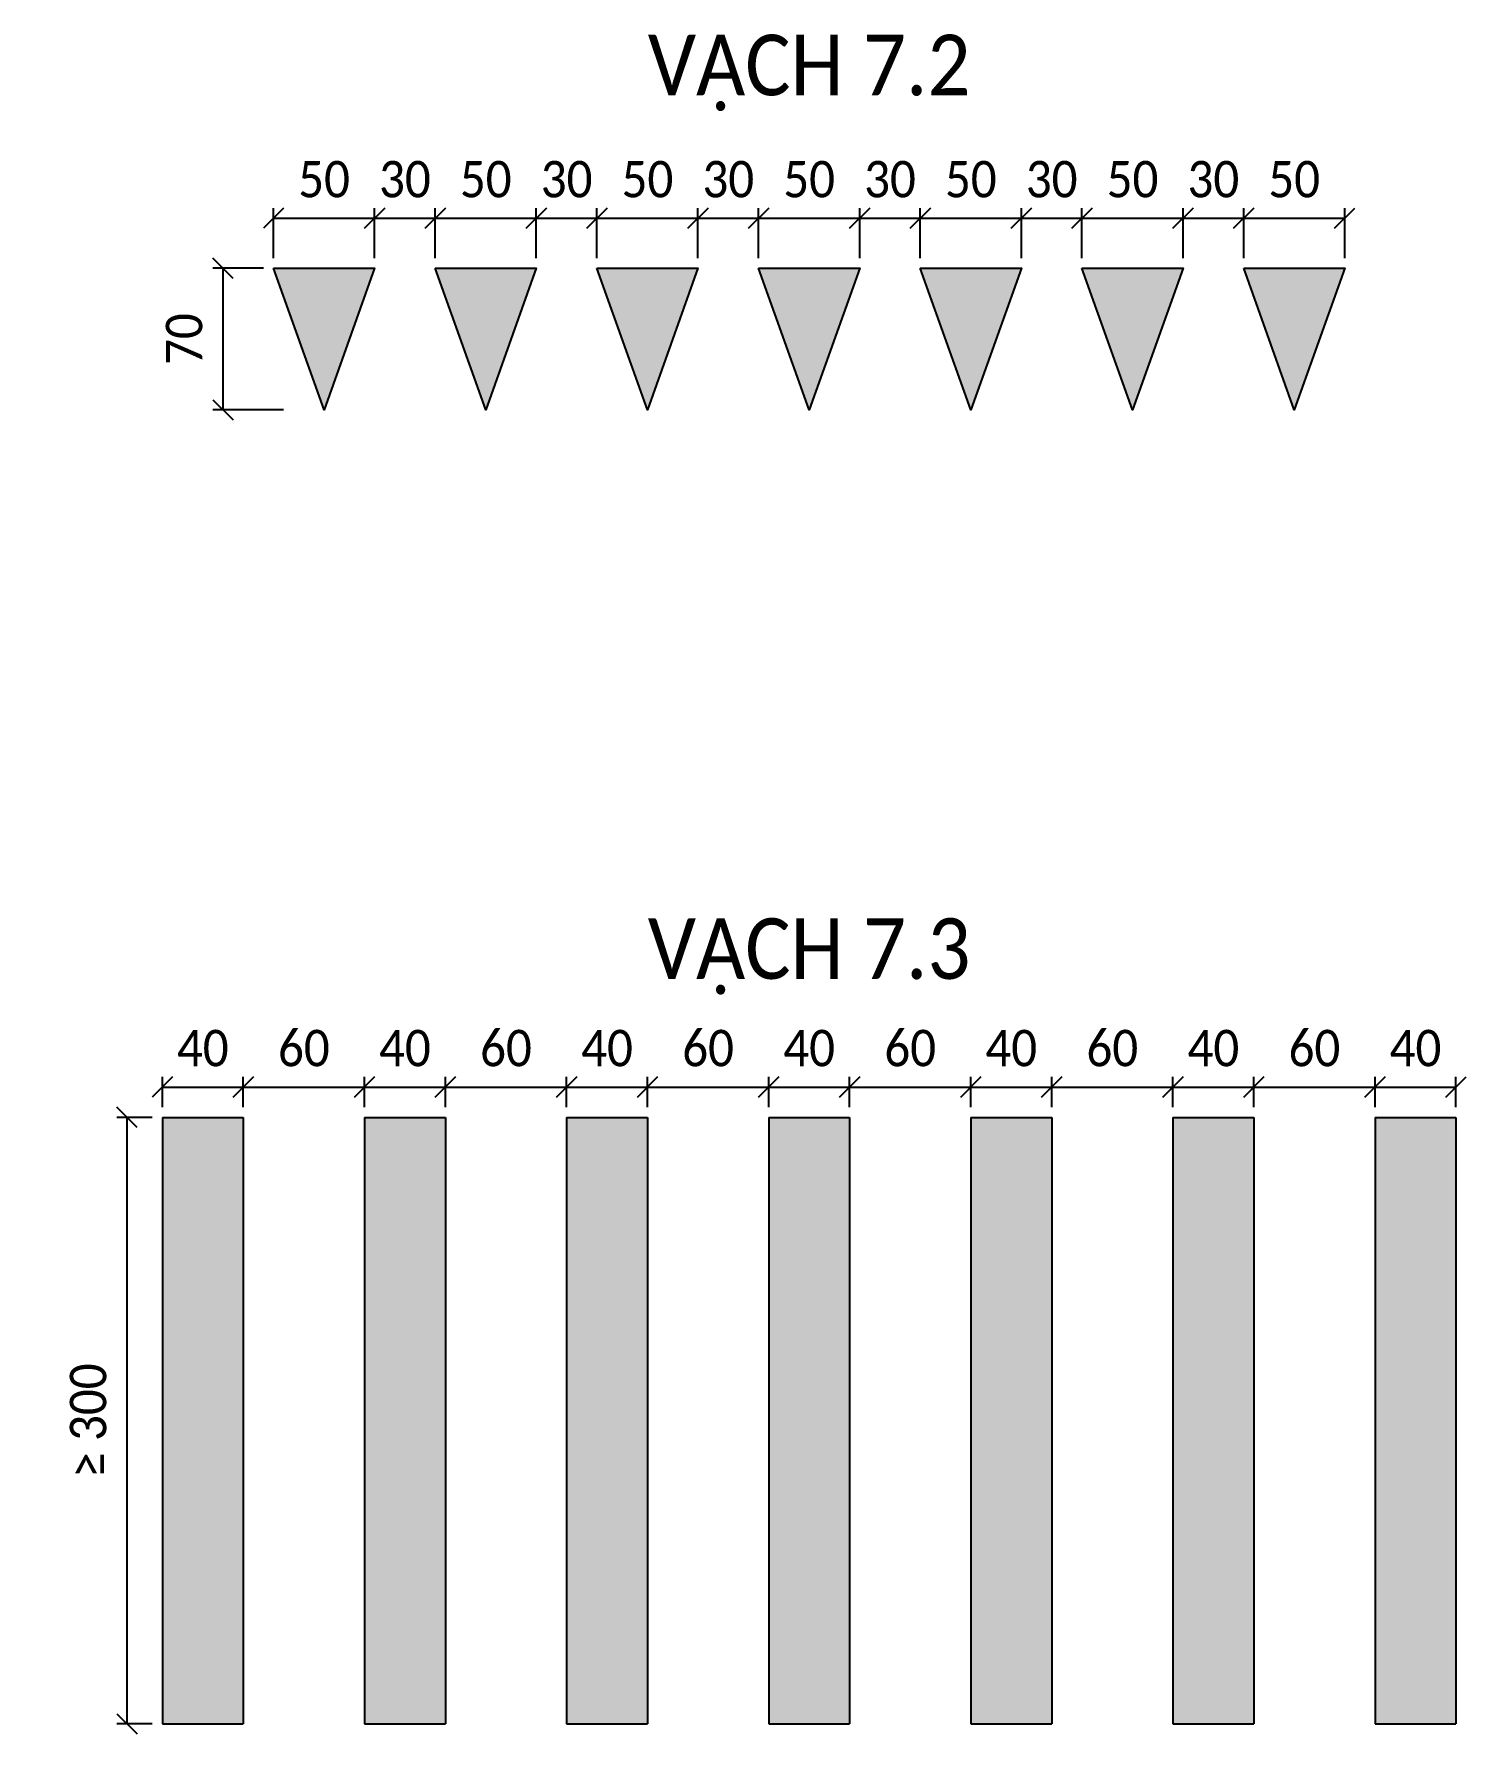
# Model space of a CAD drawing. Header units: metres. Extents: x 933 to 1419, y -2020 to 374.
# Drawn here: x 1029 to 1099.9, y -750.6 to -666.6 of the extents above; entities that cross this region are included whole.
import ezdxf
from ezdxf.enums import TextEntityAlignment as Align

# ---------------------------------------------------------------- set-up
doc = ezdxf.new("R2010")
doc.units = ezdxf.units.M
doc.layers.add('ATGT-DIM', color=30, linetype='Continuous')
doc.layers.add('ATGT-Text', color=3, linetype='Continuous')
doc.styles.add('ATGT-Text', font='calibril.ttf', dxfattribs={"width": 0.9})
doc.dimstyles.new('ATGT-DIM', dxfattribs={"dimtxt": 1.8, "dimasz": 1, "dimexe": 0.5, "dimexo": 0.5, "dimgap": 1, "dimtad": 1, "dimdec": 0, "dimlfac": 5, "dimtxsty": 'ATGT-Text', "dimblk": 'OBLIQUE', "dimcen": 0, "dimclrd": 30, "dimclre": 30, "dimclrt": 2, "dimadec": 0, "dimazin": 0, "dimtfac": 1, "dimtdec": 0, "dimtmove": 0, "dimatfit": 3, "dimfxl": 3, "dimfxlon": 1, "dimlwe": -1, "dimarcsym": 2})

# ---------------------------------------------------------------- blocks, each defined once
blk = doc.blocks.new('_Oblique')
at = {"color": 0, "linetype": 'ByBlock', "lineweight": -2}
blk.add_line((-0.5, -0.5), (0.5, 0.5), dxfattribs=at)
blk = doc.blocks.new('*D86')
at = {"layer": 'ATGT-DIM', "color": 30, "transparency": 16777216}
for p, q in [((-27, -1043), (-29.5, -1043)), ((-26, -1050), (-29.5, -1050))]:
    blk.add_line(p, q, dxfattribs=at)
at = {"layer": 'ATGT-DIM', "color": 30, "lineweight": -2, "transparency": 16777216}
blk.add_line((-29, -1050), (-29, -1043), dxfattribs=at)
at = {"layer": 'Defpoints', "color": 0, "transparency": 16777216}
for p in [(-29, -1043), (-26.5, -1043), (-24, -1050)]:
    blk.add_point(p, dxfattribs=at)
at = {"layer": 'ATGT-DIM', "color": 30, "lineweight": -2, "transparency": 16777216}
for p, rotation in [((-29, -1043), 90), ((-29, -1050), 270)]:
    blk.add_blockref('_Oblique', p, dxfattribs=dict(at, rotation=rotation))
at = {"layer": 'ATGT-DIM', "color": 2, "transparency": 16777216, "insert": (-30.919, -1046.5), "char_height": 1.8, "attachment_point": 5, "rotation": 90, "style": 'ATGT-Text'}
blk.add_mtext('70', dxfattribs=at)
blk = doc.blocks.new('*D87')
at = {"layer": 'ATGT-DIM', "color": 30, "transparency": 16777216}
for p, q in [((-26.5, -1042.5), (-26.5, -1040.019)), ((-21.5, -1042.5), (-21.5, -1040.019))]:
    blk.add_line(p, q, dxfattribs=at)
at = {"layer": 'ATGT-DIM', "color": 30, "lineweight": -2, "transparency": 16777216}
blk.add_line((-26.5, -1040.519), (-21.5, -1040.519), dxfattribs=at)
at = {"layer": 'Defpoints', "color": 0, "transparency": 16777216}
for p in [(-21.5, -1040.519), (-26.5, -1043), (-21.5, -1043)]:
    blk.add_point(p, dxfattribs=at)
at = {"layer": 'ATGT-DIM', "color": 30, "lineweight": -2, "transparency": 16777216, "rotation": 180}
blk.add_blockref('_Oblique', (-26.5, -1040.519), dxfattribs=at)
at = {"layer": 'ATGT-DIM', "color": 30, "lineweight": -2, "transparency": 16777216}
blk.add_blockref('_Oblique', (-21.5, -1040.519), dxfattribs=at)
at = {"layer": 'ATGT-DIM', "color": 2, "transparency": 16777216, "insert": (-24, -1038.6), "char_height": 1.8, "attachment_point": 5, "style": 'ATGT-Text'}
blk.add_mtext('50', dxfattribs=at)
blk = doc.blocks.new('*D88')
at = {"layer": 'ATGT-DIM', "color": 30, "transparency": 16777216}
for p, q in [((-21.5, -1042.5), (-21.5, -1040.019)), ((-18.5, -1042.5), (-18.5, -1040.019))]:
    blk.add_line(p, q, dxfattribs=at)
at = {"layer": 'ATGT-DIM', "color": 30, "lineweight": -2, "transparency": 16777216}
blk.add_line((-21.5, -1040.519), (-18.5, -1040.519), dxfattribs=at)
at = {"layer": 'Defpoints', "color": 0, "transparency": 16777216}
for p in [(-18.5, -1040.519), (-21.5, -1043), (-18.5, -1043)]:
    blk.add_point(p, dxfattribs=at)
at = {"layer": 'ATGT-DIM', "color": 30, "lineweight": -2, "transparency": 16777216, "rotation": 180}
blk.add_blockref('_Oblique', (-21.5, -1040.519), dxfattribs=at)
at = {"layer": 'ATGT-DIM', "color": 30, "lineweight": -2, "transparency": 16777216}
blk.add_blockref('_Oblique', (-18.5, -1040.519), dxfattribs=at)
at = {"layer": 'ATGT-DIM', "color": 2, "transparency": 16777216, "insert": (-20, -1038.6), "char_height": 1.8, "attachment_point": 5, "style": 'ATGT-Text'}
blk.add_mtext('30', dxfattribs=at)
blk = doc.blocks.new('*D75')
at = {"layer": 'ATGT-DIM', "color": 30, "transparency": 16777216}
for p, q in [((-18.5, -1042.5), (-18.5, -1040.019)), ((-13.5, -1042.5), (-13.5, -1040.019))]:
    blk.add_line(p, q, dxfattribs=at)
at = {"layer": 'ATGT-DIM', "color": 30, "lineweight": -2, "transparency": 16777216}
blk.add_line((-18.5, -1040.519), (-13.5, -1040.519), dxfattribs=at)
at = {"layer": 'Defpoints', "color": 0, "transparency": 16777216}
for p in [(-13.5, -1040.519), (-18.5, -1043), (-13.5, -1043)]:
    blk.add_point(p, dxfattribs=at)
at = {"layer": 'ATGT-DIM', "color": 30, "lineweight": -2, "transparency": 16777216, "rotation": 180}
blk.add_blockref('_Oblique', (-18.5, -1040.519), dxfattribs=at)
at = {"layer": 'ATGT-DIM', "color": 30, "lineweight": -2, "transparency": 16777216}
blk.add_blockref('_Oblique', (-13.5, -1040.519), dxfattribs=at)
at = {"layer": 'ATGT-DIM', "color": 2, "transparency": 16777216, "insert": (-16, -1038.6), "char_height": 1.8, "attachment_point": 5, "style": 'ATGT-Text'}
blk.add_mtext('50', dxfattribs=at)
blk = doc.blocks.new('*D76')
at = {"layer": 'ATGT-DIM', "color": 30, "transparency": 16777216}
for p, q in [((-13.5, -1042.5), (-13.5, -1040.019)), ((-10.5, -1042.5), (-10.5, -1040.019))]:
    blk.add_line(p, q, dxfattribs=at)
at = {"layer": 'ATGT-DIM', "color": 30, "lineweight": -2, "transparency": 16777216}
blk.add_line((-13.5, -1040.519), (-10.5, -1040.519), dxfattribs=at)
at = {"layer": 'Defpoints', "color": 0, "transparency": 16777216}
for p in [(-10.5, -1040.519), (-13.5, -1043), (-10.5, -1043)]:
    blk.add_point(p, dxfattribs=at)
at = {"layer": 'ATGT-DIM', "color": 30, "lineweight": -2, "transparency": 16777216, "rotation": 180}
blk.add_blockref('_Oblique', (-13.5, -1040.519), dxfattribs=at)
at = {"layer": 'ATGT-DIM', "color": 30, "lineweight": -2, "transparency": 16777216}
blk.add_blockref('_Oblique', (-10.5, -1040.519), dxfattribs=at)
at = {"layer": 'ATGT-DIM', "color": 2, "transparency": 16777216, "insert": (-12, -1038.6), "char_height": 1.8, "attachment_point": 5, "style": 'ATGT-Text'}
blk.add_mtext('30', dxfattribs=at)
blk = doc.blocks.new('*D77')
at = {"layer": 'ATGT-DIM', "color": 30, "transparency": 16777216}
for p, q in [((-10.5, -1042.5), (-10.5, -1040.019)), ((-5.5, -1042.5), (-5.5, -1040.019))]:
    blk.add_line(p, q, dxfattribs=at)
at = {"layer": 'ATGT-DIM', "color": 30, "lineweight": -2, "transparency": 16777216}
blk.add_line((-10.5, -1040.519), (-5.5, -1040.519), dxfattribs=at)
at = {"layer": 'Defpoints', "color": 0, "transparency": 16777216}
for p in [(-5.5, -1040.519), (-10.5, -1043), (-5.5, -1043)]:
    blk.add_point(p, dxfattribs=at)
at = {"layer": 'ATGT-DIM', "color": 30, "lineweight": -2, "transparency": 16777216, "rotation": 180}
blk.add_blockref('_Oblique', (-10.5, -1040.519), dxfattribs=at)
at = {"layer": 'ATGT-DIM', "color": 30, "lineweight": -2, "transparency": 16777216}
blk.add_blockref('_Oblique', (-5.5, -1040.519), dxfattribs=at)
at = {"layer": 'ATGT-DIM', "color": 2, "transparency": 16777216, "insert": (-8, -1038.6), "char_height": 1.8, "attachment_point": 5, "style": 'ATGT-Text'}
blk.add_mtext('50', dxfattribs=at)
blk = doc.blocks.new('*D78')
at = {"layer": 'ATGT-DIM', "color": 30, "transparency": 16777216}
for p, q in [((-5.5, -1042.5), (-5.5, -1040.019)), ((-2.5, -1042.5), (-2.5, -1040.019))]:
    blk.add_line(p, q, dxfattribs=at)
at = {"layer": 'ATGT-DIM', "color": 30, "lineweight": -2, "transparency": 16777216}
blk.add_line((-5.5, -1040.519), (-2.5, -1040.519), dxfattribs=at)
at = {"layer": 'Defpoints', "color": 0, "transparency": 16777216}
for p in [(-2.5, -1040.519), (-5.5, -1043), (-2.5, -1043)]:
    blk.add_point(p, dxfattribs=at)
at = {"layer": 'ATGT-DIM', "color": 30, "lineweight": -2, "transparency": 16777216, "rotation": 180}
blk.add_blockref('_Oblique', (-5.5, -1040.519), dxfattribs=at)
at = {"layer": 'ATGT-DIM', "color": 30, "lineweight": -2, "transparency": 16777216}
blk.add_blockref('_Oblique', (-2.5, -1040.519), dxfattribs=at)
at = {"layer": 'ATGT-DIM', "color": 2, "transparency": 16777216, "insert": (-4, -1038.6), "char_height": 1.8, "attachment_point": 5, "style": 'ATGT-Text'}
blk.add_mtext('30', dxfattribs=at)
blk = doc.blocks.new('*D79')
at = {"layer": 'ATGT-DIM', "color": 30, "transparency": 16777216}
for p, q in [((-2.5, -1042.5), (-2.5, -1040.019)), ((2.5, -1042.5), (2.5, -1040.019))]:
    blk.add_line(p, q, dxfattribs=at)
at = {"layer": 'ATGT-DIM', "color": 30, "lineweight": -2, "transparency": 16777216}
blk.add_line((-2.5, -1040.519), (2.5, -1040.519), dxfattribs=at)
at = {"layer": 'Defpoints', "color": 0, "transparency": 16777216}
for p in [(2.5, -1040.519), (-2.5, -1043), (2.5, -1043)]:
    blk.add_point(p, dxfattribs=at)
at = {"layer": 'ATGT-DIM', "color": 30, "lineweight": -2, "transparency": 16777216, "rotation": 180}
blk.add_blockref('_Oblique', (-2.5, -1040.519), dxfattribs=at)
at = {"layer": 'ATGT-DIM', "color": 30, "lineweight": -2, "transparency": 16777216}
blk.add_blockref('_Oblique', (2.5, -1040.519), dxfattribs=at)
at = {"layer": 'ATGT-DIM', "color": 2, "transparency": 16777216, "insert": (0, -1038.6), "char_height": 1.8, "attachment_point": 5, "style": 'ATGT-Text'}
blk.add_mtext('50', dxfattribs=at)
blk = doc.blocks.new('*D80')
at = {"layer": 'ATGT-DIM', "color": 30, "transparency": 16777216}
for p, q in [((2.5, -1042.5), (2.5, -1040.019)), ((5.5, -1042.5), (5.5, -1040.019))]:
    blk.add_line(p, q, dxfattribs=at)
at = {"layer": 'ATGT-DIM', "color": 30, "lineweight": -2, "transparency": 16777216}
blk.add_line((2.5, -1040.519), (5.5, -1040.519), dxfattribs=at)
at = {"layer": 'Defpoints', "color": 0, "transparency": 16777216}
for p in [(5.5, -1040.519), (2.5, -1043), (5.5, -1043)]:
    blk.add_point(p, dxfattribs=at)
at = {"layer": 'ATGT-DIM', "color": 30, "lineweight": -2, "transparency": 16777216, "rotation": 180}
blk.add_blockref('_Oblique', (2.5, -1040.519), dxfattribs=at)
at = {"layer": 'ATGT-DIM', "color": 30, "lineweight": -2, "transparency": 16777216}
blk.add_blockref('_Oblique', (5.5, -1040.519), dxfattribs=at)
at = {"layer": 'ATGT-DIM', "color": 2, "transparency": 16777216, "insert": (4, -1038.6), "char_height": 1.8, "attachment_point": 5, "style": 'ATGT-Text'}
blk.add_mtext('30', dxfattribs=at)
blk = doc.blocks.new('*D81')
at = {"layer": 'ATGT-DIM', "color": 30, "transparency": 16777216}
for p, q in [((5.5, -1042.5), (5.5, -1040.019)), ((10.5, -1042.5), (10.5, -1040.019))]:
    blk.add_line(p, q, dxfattribs=at)
at = {"layer": 'ATGT-DIM', "color": 30, "lineweight": -2, "transparency": 16777216}
blk.add_line((5.5, -1040.519), (10.5, -1040.519), dxfattribs=at)
at = {"layer": 'Defpoints', "color": 0, "transparency": 16777216}
for p in [(10.5, -1040.519), (5.5, -1043), (10.5, -1043)]:
    blk.add_point(p, dxfattribs=at)
at = {"layer": 'ATGT-DIM', "color": 30, "lineweight": -2, "transparency": 16777216, "rotation": 180}
blk.add_blockref('_Oblique', (5.5, -1040.519), dxfattribs=at)
at = {"layer": 'ATGT-DIM', "color": 30, "lineweight": -2, "transparency": 16777216}
blk.add_blockref('_Oblique', (10.5, -1040.519), dxfattribs=at)
at = {"layer": 'ATGT-DIM', "color": 2, "transparency": 16777216, "insert": (8, -1038.6), "char_height": 1.8, "attachment_point": 5, "style": 'ATGT-Text'}
blk.add_mtext('50', dxfattribs=at)
blk = doc.blocks.new('*D82')
at = {"layer": 'ATGT-DIM', "color": 30, "transparency": 16777216}
for p, q in [((10.5, -1042.5), (10.5, -1040.019)), ((13.5, -1042.5), (13.5, -1040.019))]:
    blk.add_line(p, q, dxfattribs=at)
at = {"layer": 'ATGT-DIM', "color": 30, "lineweight": -2, "transparency": 16777216}
blk.add_line((10.5, -1040.519), (13.5, -1040.519), dxfattribs=at)
at = {"layer": 'Defpoints', "color": 0, "transparency": 16777216}
for p in [(13.5, -1040.519), (10.5, -1043), (13.5, -1043)]:
    blk.add_point(p, dxfattribs=at)
at = {"layer": 'ATGT-DIM', "color": 30, "lineweight": -2, "transparency": 16777216, "rotation": 180}
blk.add_blockref('_Oblique', (10.5, -1040.519), dxfattribs=at)
at = {"layer": 'ATGT-DIM', "color": 30, "lineweight": -2, "transparency": 16777216}
blk.add_blockref('_Oblique', (13.5, -1040.519), dxfattribs=at)
at = {"layer": 'ATGT-DIM', "color": 2, "transparency": 16777216, "insert": (12, -1038.6), "char_height": 1.8, "attachment_point": 5, "style": 'ATGT-Text'}
blk.add_mtext('30', dxfattribs=at)
blk = doc.blocks.new('*D83')
at = {"layer": 'ATGT-DIM', "color": 30, "transparency": 16777216}
for p, q in [((13.5, -1042.5), (13.5, -1040.019)), ((18.5, -1042.5), (18.5, -1040.019))]:
    blk.add_line(p, q, dxfattribs=at)
at = {"layer": 'ATGT-DIM', "color": 30, "lineweight": -2, "transparency": 16777216}
blk.add_line((13.5, -1040.519), (18.5, -1040.519), dxfattribs=at)
at = {"layer": 'Defpoints', "color": 0, "transparency": 16777216}
for p in [(18.5, -1040.519), (13.5, -1043), (18.5, -1043)]:
    blk.add_point(p, dxfattribs=at)
at = {"layer": 'ATGT-DIM', "color": 30, "lineweight": -2, "transparency": 16777216, "rotation": 180}
blk.add_blockref('_Oblique', (13.5, -1040.519), dxfattribs=at)
at = {"layer": 'ATGT-DIM', "color": 30, "lineweight": -2, "transparency": 16777216}
blk.add_blockref('_Oblique', (18.5, -1040.519), dxfattribs=at)
at = {"layer": 'ATGT-DIM', "color": 2, "transparency": 16777216, "insert": (16, -1038.6), "char_height": 1.8, "attachment_point": 5, "style": 'ATGT-Text'}
blk.add_mtext('50', dxfattribs=at)
blk = doc.blocks.new('*D84')
at = {"layer": 'ATGT-DIM', "color": 30, "transparency": 16777216}
for p, q in [((18.5, -1042.5), (18.5, -1040.019)), ((21.5, -1042.5), (21.5, -1040.019))]:
    blk.add_line(p, q, dxfattribs=at)
at = {"layer": 'ATGT-DIM', "color": 30, "lineweight": -2, "transparency": 16777216}
blk.add_line((18.5, -1040.519), (21.5, -1040.519), dxfattribs=at)
at = {"layer": 'Defpoints', "color": 0, "transparency": 16777216}
for p in [(21.5, -1040.519), (18.5, -1043), (21.5, -1043)]:
    blk.add_point(p, dxfattribs=at)
at = {"layer": 'ATGT-DIM', "color": 30, "lineweight": -2, "transparency": 16777216, "rotation": 180}
blk.add_blockref('_Oblique', (18.5, -1040.519), dxfattribs=at)
at = {"layer": 'ATGT-DIM', "color": 30, "lineweight": -2, "transparency": 16777216}
blk.add_blockref('_Oblique', (21.5, -1040.519), dxfattribs=at)
at = {"layer": 'ATGT-DIM', "color": 2, "transparency": 16777216, "insert": (20, -1038.6), "char_height": 1.8, "attachment_point": 5, "style": 'ATGT-Text'}
blk.add_mtext('30', dxfattribs=at)
blk = doc.blocks.new('*D85')
at = {"layer": 'ATGT-DIM', "color": 30, "transparency": 16777216}
for p, q in [((21.5, -1042.5), (21.5, -1040.019)), ((26.5, -1042.5), (26.5, -1040.019))]:
    blk.add_line(p, q, dxfattribs=at)
at = {"layer": 'ATGT-DIM', "color": 30, "lineweight": -2, "transparency": 16777216}
blk.add_line((21.5, -1040.519), (26.5, -1040.519), dxfattribs=at)
at = {"layer": 'Defpoints', "color": 0, "transparency": 16777216}
for p in [(26.5, -1040.519), (21.5, -1043), (26.5, -1043)]:
    blk.add_point(p, dxfattribs=at)
at = {"layer": 'ATGT-DIM', "color": 30, "lineweight": -2, "transparency": 16777216, "rotation": 180}
blk.add_blockref('_Oblique', (21.5, -1040.519), dxfattribs=at)
at = {"layer": 'ATGT-DIM', "color": 30, "lineweight": -2, "transparency": 16777216}
blk.add_blockref('_Oblique', (26.5, -1040.519), dxfattribs=at)
at = {"layer": 'ATGT-DIM', "color": 2, "transparency": 16777216, "insert": (24, -1038.6), "char_height": 1.8, "attachment_point": 5, "style": 'ATGT-Text'}
blk.add_mtext('50', dxfattribs=at)
blk = doc.blocks.new('*D101')
at = {"layer": 'ATGT-DIM', "color": 30, "transparency": 16777216}
for p, q in [((-32, -1084.5), (-32, -1083)), ((-28, -1084.5), (-28, -1083))]:
    blk.add_line(p, q, dxfattribs=at)
at = {"layer": 'ATGT-DIM', "color": 30, "lineweight": -2, "transparency": 16777216}
blk.add_line((-32, -1083.5), (-28, -1083.5), dxfattribs=at)
at = {"layer": 'Defpoints', "color": 0, "transparency": 16777216}
for p in [(-28, -1083.5), (-32, -1085), (-28, -1085)]:
    blk.add_point(p, dxfattribs=at)
at = {"layer": 'ATGT-DIM', "color": 30, "lineweight": -2, "transparency": 16777216, "rotation": 180}
blk.add_blockref('_Oblique', (-32, -1083.5), dxfattribs=at)
at = {"layer": 'ATGT-DIM', "color": 30, "lineweight": -2, "transparency": 16777216}
blk.add_blockref('_Oblique', (-28, -1083.5), dxfattribs=at)
at = {"layer": 'ATGT-DIM', "color": 2, "transparency": 16777216, "insert": (-30, -1081.581), "char_height": 1.8, "attachment_point": 5, "style": 'ATGT-Text'}
blk.add_mtext('40', dxfattribs=at)
blk = doc.blocks.new('*D89')
at = {"layer": 'ATGT-DIM', "color": 30, "transparency": 16777216}
for p, q in [((-28, -1084.5), (-28, -1083)), ((-22, -1084.5), (-22, -1083))]:
    blk.add_line(p, q, dxfattribs=at)
at = {"layer": 'ATGT-DIM', "color": 30, "lineweight": -2, "transparency": 16777216}
blk.add_line((-28, -1083.5), (-22, -1083.5), dxfattribs=at)
at = {"layer": 'Defpoints', "color": 0, "transparency": 16777216}
for p in [(-22, -1083.5), (-28, -1085), (-22, -1085)]:
    blk.add_point(p, dxfattribs=at)
at = {"layer": 'ATGT-DIM', "color": 30, "lineweight": -2, "transparency": 16777216, "rotation": 180}
blk.add_blockref('_Oblique', (-28, -1083.5), dxfattribs=at)
at = {"layer": 'ATGT-DIM', "color": 30, "lineweight": -2, "transparency": 16777216}
blk.add_blockref('_Oblique', (-22, -1083.5), dxfattribs=at)
at = {"layer": 'ATGT-DIM', "color": 2, "transparency": 16777216, "insert": (-25, -1081.581), "char_height": 1.8, "attachment_point": 5, "style": 'ATGT-Text'}
blk.add_mtext('60', dxfattribs=at)
blk = doc.blocks.new('*D90')
at = {"layer": 'ATGT-DIM', "color": 30, "transparency": 16777216}
for p, q in [((-22, -1084.5), (-22, -1083)), ((-18, -1084.5), (-18, -1083))]:
    blk.add_line(p, q, dxfattribs=at)
at = {"layer": 'ATGT-DIM', "color": 30, "lineweight": -2, "transparency": 16777216}
blk.add_line((-22, -1083.5), (-18, -1083.5), dxfattribs=at)
at = {"layer": 'Defpoints', "color": 0, "transparency": 16777216}
for p in [(-18, -1083.5), (-22, -1085), (-18, -1085)]:
    blk.add_point(p, dxfattribs=at)
at = {"layer": 'ATGT-DIM', "color": 30, "lineweight": -2, "transparency": 16777216, "rotation": 180}
blk.add_blockref('_Oblique', (-22, -1083.5), dxfattribs=at)
at = {"layer": 'ATGT-DIM', "color": 30, "lineweight": -2, "transparency": 16777216}
blk.add_blockref('_Oblique', (-18, -1083.5), dxfattribs=at)
at = {"layer": 'ATGT-DIM', "color": 2, "transparency": 16777216, "insert": (-20, -1081.581), "char_height": 1.8, "attachment_point": 5, "style": 'ATGT-Text'}
blk.add_mtext('40', dxfattribs=at)
blk = doc.blocks.new('*D91')
at = {"layer": 'ATGT-DIM', "color": 30, "transparency": 16777216}
for p, q in [((-18, -1084.5), (-18, -1083)), ((-12, -1084.5), (-12, -1083))]:
    blk.add_line(p, q, dxfattribs=at)
at = {"layer": 'ATGT-DIM', "color": 30, "lineweight": -2, "transparency": 16777216}
blk.add_line((-18, -1083.5), (-12, -1083.5), dxfattribs=at)
at = {"layer": 'Defpoints', "color": 0, "transparency": 16777216}
for p in [(-12, -1083.5), (-18, -1085), (-12, -1085)]:
    blk.add_point(p, dxfattribs=at)
at = {"layer": 'ATGT-DIM', "color": 30, "lineweight": -2, "transparency": 16777216, "rotation": 180}
blk.add_blockref('_Oblique', (-18, -1083.5), dxfattribs=at)
at = {"layer": 'ATGT-DIM', "color": 30, "lineweight": -2, "transparency": 16777216}
blk.add_blockref('_Oblique', (-12, -1083.5), dxfattribs=at)
at = {"layer": 'ATGT-DIM', "color": 2, "transparency": 16777216, "insert": (-15, -1081.581), "char_height": 1.8, "attachment_point": 5, "style": 'ATGT-Text'}
blk.add_mtext('60', dxfattribs=at)
blk = doc.blocks.new('*D92')
at = {"layer": 'ATGT-DIM', "color": 30, "transparency": 16777216}
for p, q in [((-12, -1084.5), (-12, -1083)), ((-8, -1084.5), (-8, -1083))]:
    blk.add_line(p, q, dxfattribs=at)
at = {"layer": 'ATGT-DIM', "color": 30, "lineweight": -2, "transparency": 16777216}
blk.add_line((-12, -1083.5), (-8, -1083.5), dxfattribs=at)
at = {"layer": 'Defpoints', "color": 0, "transparency": 16777216}
for p in [(-8, -1083.5), (-12, -1085), (-8, -1085)]:
    blk.add_point(p, dxfattribs=at)
at = {"layer": 'ATGT-DIM', "color": 30, "lineweight": -2, "transparency": 16777216, "rotation": 180}
blk.add_blockref('_Oblique', (-12, -1083.5), dxfattribs=at)
at = {"layer": 'ATGT-DIM', "color": 30, "lineweight": -2, "transparency": 16777216}
blk.add_blockref('_Oblique', (-8, -1083.5), dxfattribs=at)
at = {"layer": 'ATGT-DIM', "color": 2, "transparency": 16777216, "insert": (-10, -1081.581), "char_height": 1.8, "attachment_point": 5, "style": 'ATGT-Text'}
blk.add_mtext('40', dxfattribs=at)
blk = doc.blocks.new('*D93')
at = {"layer": 'ATGT-DIM', "color": 30, "transparency": 16777216}
for p, q in [((-8, -1084.5), (-8, -1083)), ((-2, -1084.5), (-2, -1083))]:
    blk.add_line(p, q, dxfattribs=at)
at = {"layer": 'ATGT-DIM', "color": 30, "lineweight": -2, "transparency": 16777216}
blk.add_line((-8, -1083.5), (-2, -1083.5), dxfattribs=at)
at = {"layer": 'Defpoints', "color": 0, "transparency": 16777216}
for p in [(-2, -1083.5), (-8, -1085), (-2, -1085)]:
    blk.add_point(p, dxfattribs=at)
at = {"layer": 'ATGT-DIM', "color": 30, "lineweight": -2, "transparency": 16777216, "rotation": 180}
blk.add_blockref('_Oblique', (-8, -1083.5), dxfattribs=at)
at = {"layer": 'ATGT-DIM', "color": 30, "lineweight": -2, "transparency": 16777216}
blk.add_blockref('_Oblique', (-2, -1083.5), dxfattribs=at)
at = {"layer": 'ATGT-DIM', "color": 2, "transparency": 16777216, "insert": (-5, -1081.581), "char_height": 1.8, "attachment_point": 5, "style": 'ATGT-Text'}
blk.add_mtext('60', dxfattribs=at)
blk = doc.blocks.new('*D94')
at = {"layer": 'ATGT-DIM', "color": 30, "transparency": 16777216}
for p, q in [((-2, -1084.5), (-2, -1083)), ((2, -1084.5), (2, -1083))]:
    blk.add_line(p, q, dxfattribs=at)
at = {"layer": 'ATGT-DIM', "color": 30, "lineweight": -2, "transparency": 16777216}
blk.add_line((-2, -1083.5), (2, -1083.5), dxfattribs=at)
at = {"layer": 'Defpoints', "color": 0, "transparency": 16777216}
for p in [(2, -1083.5), (-2, -1085), (2, -1085)]:
    blk.add_point(p, dxfattribs=at)
at = {"layer": 'ATGT-DIM', "color": 30, "lineweight": -2, "transparency": 16777216, "rotation": 180}
blk.add_blockref('_Oblique', (-2, -1083.5), dxfattribs=at)
at = {"layer": 'ATGT-DIM', "color": 30, "lineweight": -2, "transparency": 16777216}
blk.add_blockref('_Oblique', (2, -1083.5), dxfattribs=at)
at = {"layer": 'ATGT-DIM', "color": 2, "transparency": 16777216, "insert": (0, -1081.581), "char_height": 1.8, "attachment_point": 5, "style": 'ATGT-Text'}
blk.add_mtext('40', dxfattribs=at)
blk = doc.blocks.new('*D95')
at = {"layer": 'ATGT-DIM', "color": 30, "transparency": 16777216}
for p, q in [((2, -1084.5), (2, -1083)), ((8, -1084.5), (8, -1083))]:
    blk.add_line(p, q, dxfattribs=at)
at = {"layer": 'ATGT-DIM', "color": 30, "lineweight": -2, "transparency": 16777216}
blk.add_line((2, -1083.5), (8, -1083.5), dxfattribs=at)
at = {"layer": 'Defpoints', "color": 0, "transparency": 16777216}
for p in [(8, -1083.5), (2, -1085), (8, -1085)]:
    blk.add_point(p, dxfattribs=at)
at = {"layer": 'ATGT-DIM', "color": 30, "lineweight": -2, "transparency": 16777216, "rotation": 180}
blk.add_blockref('_Oblique', (2, -1083.5), dxfattribs=at)
at = {"layer": 'ATGT-DIM', "color": 30, "lineweight": -2, "transparency": 16777216}
blk.add_blockref('_Oblique', (8, -1083.5), dxfattribs=at)
at = {"layer": 'ATGT-DIM', "color": 2, "transparency": 16777216, "insert": (5, -1081.581), "char_height": 1.8, "attachment_point": 5, "style": 'ATGT-Text'}
blk.add_mtext('60', dxfattribs=at)
blk = doc.blocks.new('*D96')
at = {"layer": 'ATGT-DIM', "color": 30, "transparency": 16777216}
for p, q in [((8, -1084.5), (8, -1083)), ((12, -1084.5), (12, -1083))]:
    blk.add_line(p, q, dxfattribs=at)
at = {"layer": 'ATGT-DIM', "color": 30, "lineweight": -2, "transparency": 16777216}
blk.add_line((8, -1083.5), (12, -1083.5), dxfattribs=at)
at = {"layer": 'Defpoints', "color": 0, "transparency": 16777216}
for p in [(12, -1083.5), (8, -1085), (12, -1085)]:
    blk.add_point(p, dxfattribs=at)
at = {"layer": 'ATGT-DIM', "color": 30, "lineweight": -2, "transparency": 16777216, "rotation": 180}
blk.add_blockref('_Oblique', (8, -1083.5), dxfattribs=at)
at = {"layer": 'ATGT-DIM', "color": 30, "lineweight": -2, "transparency": 16777216}
blk.add_blockref('_Oblique', (12, -1083.5), dxfattribs=at)
at = {"layer": 'ATGT-DIM', "color": 2, "transparency": 16777216, "insert": (10, -1081.581), "char_height": 1.8, "attachment_point": 5, "style": 'ATGT-Text'}
blk.add_mtext('40', dxfattribs=at)
blk = doc.blocks.new('*D97')
at = {"layer": 'ATGT-DIM', "color": 30, "transparency": 16777216}
for p, q in [((12, -1084.5), (12, -1083)), ((18, -1084.5), (18, -1083))]:
    blk.add_line(p, q, dxfattribs=at)
at = {"layer": 'ATGT-DIM', "color": 30, "lineweight": -2, "transparency": 16777216}
blk.add_line((12, -1083.5), (18, -1083.5), dxfattribs=at)
at = {"layer": 'Defpoints', "color": 0, "transparency": 16777216}
for p in [(18, -1083.5), (12, -1085), (18, -1085)]:
    blk.add_point(p, dxfattribs=at)
at = {"layer": 'ATGT-DIM', "color": 30, "lineweight": -2, "transparency": 16777216, "rotation": 180}
blk.add_blockref('_Oblique', (12, -1083.5), dxfattribs=at)
at = {"layer": 'ATGT-DIM', "color": 30, "lineweight": -2, "transparency": 16777216}
blk.add_blockref('_Oblique', (18, -1083.5), dxfattribs=at)
at = {"layer": 'ATGT-DIM', "color": 2, "transparency": 16777216, "insert": (15, -1081.581), "char_height": 1.8, "attachment_point": 5, "style": 'ATGT-Text'}
blk.add_mtext('60', dxfattribs=at)
blk = doc.blocks.new('*D98')
at = {"layer": 'ATGT-DIM', "color": 30, "transparency": 16777216}
for p, q in [((18, -1084.5), (18, -1083)), ((22, -1084.5), (22, -1083))]:
    blk.add_line(p, q, dxfattribs=at)
at = {"layer": 'ATGT-DIM', "color": 30, "lineweight": -2, "transparency": 16777216}
blk.add_line((18, -1083.5), (22, -1083.5), dxfattribs=at)
at = {"layer": 'Defpoints', "color": 0, "transparency": 16777216}
for p in [(22, -1083.5), (18, -1085), (22, -1085)]:
    blk.add_point(p, dxfattribs=at)
at = {"layer": 'ATGT-DIM', "color": 30, "lineweight": -2, "transparency": 16777216, "rotation": 180}
blk.add_blockref('_Oblique', (18, -1083.5), dxfattribs=at)
at = {"layer": 'ATGT-DIM', "color": 30, "lineweight": -2, "transparency": 16777216}
blk.add_blockref('_Oblique', (22, -1083.5), dxfattribs=at)
at = {"layer": 'ATGT-DIM', "color": 2, "transparency": 16777216, "insert": (20, -1081.581), "char_height": 1.8, "attachment_point": 5, "style": 'ATGT-Text'}
blk.add_mtext('40', dxfattribs=at)
blk = doc.blocks.new('*D99')
at = {"layer": 'ATGT-DIM', "color": 30, "transparency": 16777216}
for p, q in [((22, -1084.5), (22, -1083)), ((28, -1084.5), (28, -1083))]:
    blk.add_line(p, q, dxfattribs=at)
at = {"layer": 'ATGT-DIM', "color": 30, "lineweight": -2, "transparency": 16777216}
blk.add_line((22, -1083.5), (28, -1083.5), dxfattribs=at)
at = {"layer": 'Defpoints', "color": 0, "transparency": 16777216}
for p in [(28, -1083.5), (22, -1085), (28, -1085)]:
    blk.add_point(p, dxfattribs=at)
at = {"layer": 'ATGT-DIM', "color": 30, "lineweight": -2, "transparency": 16777216, "rotation": 180}
blk.add_blockref('_Oblique', (22, -1083.5), dxfattribs=at)
at = {"layer": 'ATGT-DIM', "color": 30, "lineweight": -2, "transparency": 16777216}
blk.add_blockref('_Oblique', (28, -1083.5), dxfattribs=at)
at = {"layer": 'ATGT-DIM', "color": 2, "transparency": 16777216, "insert": (25, -1081.581), "char_height": 1.8, "attachment_point": 5, "style": 'ATGT-Text'}
blk.add_mtext('60', dxfattribs=at)
blk = doc.blocks.new('*D100')
at = {"layer": 'ATGT-DIM', "color": 30, "transparency": 16777216}
for p, q in [((28, -1084.5), (28, -1083)), ((32, -1084.5), (32, -1083))]:
    blk.add_line(p, q, dxfattribs=at)
at = {"layer": 'ATGT-DIM', "color": 30, "lineweight": -2, "transparency": 16777216}
blk.add_line((28, -1083.5), (32, -1083.5), dxfattribs=at)
at = {"layer": 'Defpoints', "color": 0, "transparency": 16777216}
for p in [(32, -1083.5), (28, -1085), (32, -1085)]:
    blk.add_point(p, dxfattribs=at)
at = {"layer": 'ATGT-DIM', "color": 30, "lineweight": -2, "transparency": 16777216, "rotation": 180}
blk.add_blockref('_Oblique', (28, -1083.5), dxfattribs=at)
at = {"layer": 'ATGT-DIM', "color": 30, "lineweight": -2, "transparency": 16777216}
blk.add_blockref('_Oblique', (32, -1083.5), dxfattribs=at)
at = {"layer": 'ATGT-DIM', "color": 2, "transparency": 16777216, "insert": (30, -1081.581), "char_height": 1.8, "attachment_point": 5, "style": 'ATGT-Text'}
blk.add_mtext('40', dxfattribs=at)
blk = doc.blocks.new('*D102')
at = {"layer": 'ATGT-DIM', "color": 30, "transparency": 16777216}
for p, q in [((-32.5, -1085), (-34.25, -1085)), ((-32.5, -1115), (-34.25, -1115))]:
    blk.add_line(p, q, dxfattribs=at)
at = {"layer": 'ATGT-DIM', "color": 30, "lineweight": -2, "transparency": 16777216}
blk.add_line((-33.75, -1115), (-33.75, -1085), dxfattribs=at)
at = {"layer": 'Defpoints', "color": 0, "transparency": 16777216}
for p in [(-33.75, -1085), (-32, -1085), (-32, -1115)]:
    blk.add_point(p, dxfattribs=at)
at = {"layer": 'ATGT-DIM', "color": 30, "lineweight": -2, "transparency": 16777216}
for p, rotation in [((-33.75, -1085), 90), ((-33.75, -1115), 270)]:
    blk.add_blockref('_Oblique', p, dxfattribs=dict(at, rotation=rotation))
at = {"layer": 'ATGT-DIM', "color": 2, "transparency": 16777216, "insert": (-35.669, -1100), "char_height": 1.8, "attachment_point": 5, "rotation": 90, "style": 'ATGT-Text'}
blk.add_mtext('≥ {\\fCalibri Light|b0|i0|c163|p34;300}', dxfattribs=at)
blk = doc.blocks.new('ATGT-Vach7.2')
h = blk.add_hatch(color=256)
h.paths.add_polyline_path([(-21.5, 7), (-26.5, 7), (-24, 0)])
h.paths.add_polyline_path([(-16, 0), (-13.5, 7), (-18.5, 7)])
h.paths.add_polyline_path([(-8, 0), (-5.5, 7), (-10.5, 7)])
h.paths.add_polyline_path([(-2.5, 7), (0, 0), (2.5, 7)])
h.paths.add_polyline_path([(5.5, 7), (8, 0), (10.5, 7)])
h.paths.add_polyline_path([(13.5, 7), (16, 0), (18.5, 7)])
h.paths.add_polyline_path([(21.5, 7), (24, 0), (26.5, 7)])
for points in [[(-26.5, 7), (-21.5, 7), (-24, 0)], [(-18.5, 7), (-13.5, 7), (-16, 0)], [(-10.5, 7), (-5.5, 7), (-8, 0)], [(-2.5, 7), (2.5, 7), (0, 0)], [(5.5, 7), (10.5, 7), (8, 0)], [(13.5, 7), (18.5, 7), (16, 0)], [(21.5, 7), (26.5, 7), (24, 0)]]:
    blk.add_lwpolyline(points, close=True)
at = {"layer": 'ATGT-Text', "style": 'ATGT-Text', "width": 0.9}
blk.add_text('VẠCH 7.2', height=3, dxfattribs=at).set_placement((0, 15.555), align=Align.CENTER)
at = {"layer": 'ATGT-DIM'}
for base, p1, p2, picture, middle in [((-21.5, 9.481), (-26.5, 7), (-21.5, 7), '*D87', (-24, 11.4)), ((-13.5, 9.481), (-18.5, 7), (-13.5, 7), '*D75', (-16, 11.4)), ((-5.5, 9.481), (-10.5, 7), (-5.5, 7), '*D77', (-8, 11.4)), ((2.5, 9.481), (-2.5, 7), (2.5, 7), '*D79', (0, 11.4)), ((10.5, 9.481), (5.5, 7), (10.5, 7), '*D81', (8, 11.4)), ((18.5, 9.481), (13.5, 7), (18.5, 7), '*D83', (16, 11.4)), ((26.5, 9.481), (21.5, 7), (26.5, 7), '*D85', (24, 11.4))]:
    dim = blk.add_linear_dim(base=base, p1=p1, p2=p2, text='50', dimstyle='ATGT-DIM', override={"dimlfac": 10, "dimtxsty": 'ATGT-Text'}, dxfattribs=at)
    dim.commit()
    dim.dimension.update_dxf_attribs({"geometry": picture, "text_midpoint": middle, "insert": (0, 1050)})
for base, p1, p2, picture, middle in [((-18.5, 9.481), (-21.5, 7), (-18.5, 7), '*D88', (-20, 9.481)), ((-10.5, 9.481), (-13.5, 7), (-10.5, 7), '*D76', (-12, 9.481)), ((-2.5, 9.481), (-5.5, 7), (-2.5, 7), '*D78', (-4, 9.481)), ((5.5, 9.481), (2.5, 7), (5.5, 7), '*D80', (4, 9.481)), ((13.5, 9.481), (10.5, 7), (13.5, 7), '*D82', (12, 9.481)), ((21.5, 9.481), (18.5, 7), (21.5, 7), '*D84', (20, 9.481))]:
    dim = blk.add_linear_dim(base=base, p1=p1, p2=p2, text='30', dimstyle='ATGT-DIM', override={"dimtxsty": 'ATGT-Text', "dimtmove": 1}, dxfattribs=at)
    dim.commit()
    dim.dimension.update_dxf_attribs({"geometry": picture, "text_midpoint": middle, "dimtype": 128, "insert": (0, 1050)})
at = {"layer": 'ATGT-DIM', "color": 7}
dim = blk.add_linear_dim(base=(-29, 7), p1=(-24, 0), p2=(-26.5, 7), angle=90, text='70', dimstyle='ATGT-DIM', override={"dimtxsty": 'ATGT-Text'}, dxfattribs=at)
dim.commit()
dim.dimension.update_dxf_attribs({"geometry": '*D86', "text_midpoint": (-29, 3.5), "dimtype": 128, "insert": (0, 1050)})
blk = doc.blocks.new('ATGT-Vach7.3')
h = blk.add_hatch(color=256)
h.paths.add_polyline_path([(-28, 30), (-32, 30), (-32, 0), (-28, 0)])
h.paths.add_polyline_path([(-18, 30), (-22, 30), (-22, 0), (-18, 0)])
h.paths.add_polyline_path([(-8, 30), (-12, 30), (-12, 0), (-8, 0)])
h.paths.add_polyline_path([(2, 30), (-2, 30), (-2, 0), (2, 0)])
h.paths.add_polyline_path([(12, 30), (8, 30), (8, 0), (12, 0)])
h.paths.add_polyline_path([(22, 30), (18, 30), (18, 0), (22, 0)])
h.paths.add_polyline_path([(32, 30), (28, 30), (28, 0), (32, 0)])
for points in [[(-32, 30), (-32, 0)], [(-32, 30), (-28, 30)], [(-28, 30), (-28, 0)], [(-22, 30), (-22, 0)], [(-22, 30), (-18, 30)], [(-18, 30), (-18, 0)], [(-12, 30), (-12, 0)], [(-12, 30), (-8, 30)], [(-8, 30), (-8, 0)], [(-2, 30), (-2, 0)], [(-2, 30), (2, 30)], [(2, 30), (2, 0)], [(8, 30), (8, 0)], [(8, 30), (12, 30)], [(12, 30), (12, 0)], [(18, 30), (18, 0)], [(18, 30), (22, 30)], [(22, 30), (22, 0)], [(28, 30), (28, 0)], [(28, 30), (32, 30)], [(32, 30), (32, 0)], [(-32, 0), (-28, 0)], [(-22, 0), (-18, 0)], [(-12, 0), (-8, 0)], [(-2, 0), (2, 0)], [(8, 0), (12, 0)], [(18, 0), (22, 0)], [(28, 0), (32, 0)]]:
    blk.add_lwpolyline(points)
at = {"layer": 'ATGT-Text', "style": 'ATGT-Text', "width": 0.9}
blk.add_text('VẠCH 7.3', height=3, dxfattribs=at).set_placement((0, 36.849), align=Align.CENTER)
at = {"layer": 'ATGT-DIM'}
for base, p1, p2, text, picture, middle in [((-28, 31.5), (-32, 30), (-28, 30), '40', '*D101', (-30, 31.5)), ((-22, 31.5), (-28, 30), (-22, 30), '60', '*D89', (-25, 31.5)), ((-18, 31.5), (-22, 30), (-18, 30), '40', '*D90', (-20, 31.5)), ((-12, 31.5), (-18, 30), (-12, 30), '60', '*D91', (-15, 31.5)), ((-8, 31.5), (-12, 30), (-8, 30), '40', '*D92', (-10, 31.5)), ((-2, 31.5), (-8, 30), (-2, 30), '60', '*D93', (-5, 31.5)), ((2, 31.5), (-2, 30), (2, 30), '40', '*D94', (0, 31.5)), ((8, 31.5), (2, 30), (8, 30), '60', '*D95', (5, 31.5)), ((12, 31.5), (8, 30), (12, 30), '40', '*D96', (10, 31.5)), ((18, 31.5), (12, 30), (18, 30), '60', '*D97', (15, 31.5)), ((22, 31.5), (18, 30), (22, 30), '40', '*D98', (20, 31.5)), ((28, 31.5), (22, 30), (28, 30), '60', '*D99', (25, 31.5)), ((32, 31.5), (28, 30), (32, 30), '40', '*D100', (30, 31.5))]:
    dim = blk.add_linear_dim(base=base, p1=p1, p2=p2, text=text, dimstyle='ATGT-DIM', override={"dimtxsty": 'ATGT-Text'}, dxfattribs=at)
    dim.commit()
    dim.dimension.update_dxf_attribs({"geometry": picture, "text_midpoint": middle, "dimtype": 128, "insert": (0, 1115)})
dim = blk.add_linear_dim(base=(-33.75, 30), p1=(-32, 0), p2=(-32, 30), angle=90, text='≥ {\\fCalibri Light|b0|i0|c163|p34;300}', dimstyle='ATGT-DIM', dxfattribs=at)
dim.commit()
dim.dimension.update_dxf_attribs({"geometry": '*D102', "text_midpoint": (-35.669, 15), "insert": (0, 1115)})

msp = doc.modelspace()

# ---------------------------------------------------------------- block references
for name, p in [('ATGT-Vach7.2', (1067.351, -685.149)), ('ATGT-Vach7.3', (1067.351, -750.149))]:
    msp.add_blockref(name, p)

doc.saveas('drawing.dxf')
